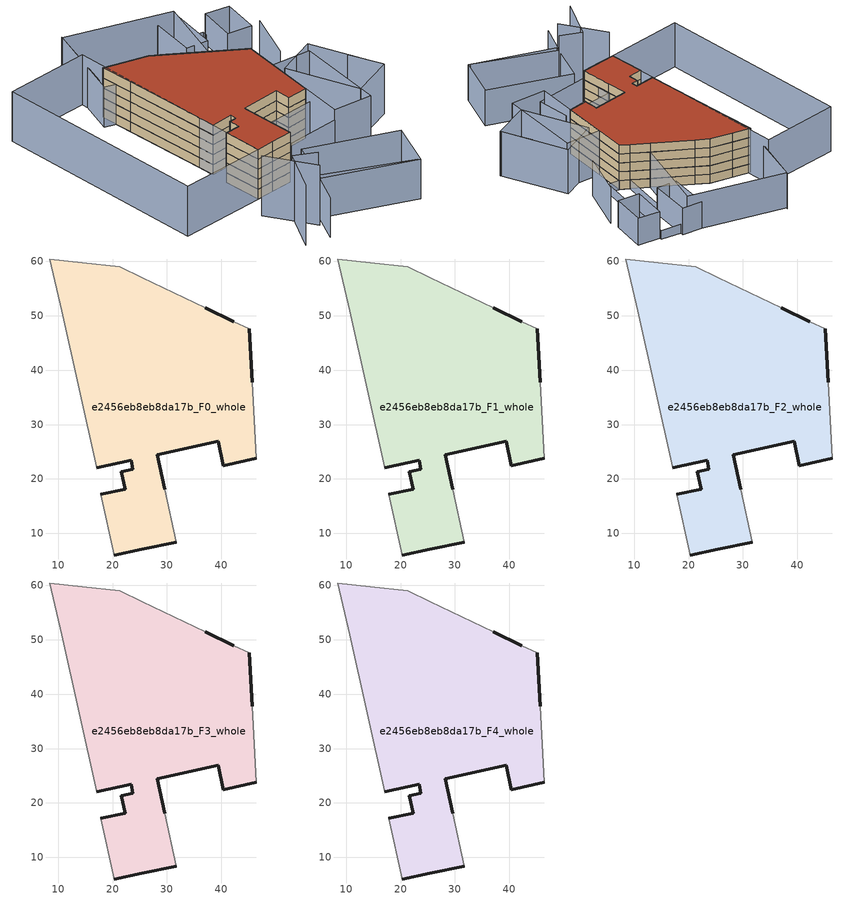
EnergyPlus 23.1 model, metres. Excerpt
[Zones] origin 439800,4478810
e2456eb8eb8da17b_F0_whole
 floor ground (EU_floor_Construction): 31.69,8.36 29.6,18.09 28.24,24.47 39.48,26.96 40.4,22.44 46.42,23.8 45.66,37.81 45.14,47.58 42.31,48.95 37.02,51.47 25.43,57.03 21.36,58.99 14.43,59.77 8.47,60.45 10.63,50.96 17.11,22.06 23.42,23.42 23.75,21.75 21.65,21.29 22.32,18.12 17.84,17.14 20.3,6 25.35,7.05 z0
 wall outside (EU_wall_Construction): 17.84,17.14 22.32,18.12 21.65,21.29 23.75,21.75 23.42,23.42 17.11,22.06 / 37.02,51.47 42.31,48.95 / 45.14,47.58 45.66,37.81 / 46.42,23.8 40.4,22.44 39.48,26.96 28.24,24.47 29.6,18.09 / 31.69,8.36 25.35,7.05 20.3,6 z0:3
 wall adiabatic (EU_wall_Construction): 17.11,22.06 10.63,50.96 8.47,60.45 14.43,59.77 21.36,58.99 25.43,57.03 37.02,51.47 / 42.31,48.95 45.14,47.58 / 45.66,37.81 46.42,23.8 / 29.6,18.09 31.69,8.36 / 20.3,6 17.84,17.14 z0:3
e2456eb8eb8da17b_F1_whole
 floor to e2456eb8eb8da17b_F0_whole (EU_floor_Construction): 31.69,8.36 29.6,18.09 28.24,24.47 39.48,26.96 40.4,22.44 46.42,23.8 45.66,37.81 45.14,47.58 42.31,48.95 37.01,51.47 25.43,57.03 21.36,58.99 14.43,59.77 8.47,60.45 10.63,50.96 17.11,22.06 23.42,23.42 23.75,21.75 21.65,21.29 22.31,18.12 17.84,17.14 20.3,6 25.35,7.05 z3
 wall outside (EU_wall_Construction): 17.84,17.14 22.32,18.12 21.65,21.29 23.75,21.75 23.42,23.42 17.11,22.06 / 37.02,51.47 42.31,48.95 / 45.14,47.58 45.66,37.81 / 46.42,23.8 40.4,22.44 39.48,26.96 28.24,24.47 29.6,18.09 / 31.69,8.36 25.35,7.05 20.3,6 z3:6
 wall adiabatic (EU_wall_Construction): 17.11,22.06 10.63,50.96 8.47,60.45 14.43,59.77 21.36,58.99 25.43,57.03 37.02,51.47 / 42.31,48.95 45.14,47.58 / 45.66,37.81 46.42,23.8 / 29.6,18.09 31.69,8.36 / 20.3,6 17.84,17.14 z3:6
e2456eb8eb8da17b_F2_whole
 floor to e2456eb8eb8da17b_F1_whole (EU_floor_Construction): 31.69,8.36 29.6,18.09 28.24,24.47 39.48,26.96 40.4,22.44 46.42,23.8 45.66,37.81 45.14,47.58 42.31,48.95 37.01,51.47 25.43,57.03 21.36,58.99 14.43,59.77 8.47,60.45 10.63,50.96 17.11,22.06 23.42,23.42 23.75,21.75 21.65,21.29 22.31,18.12 17.84,17.14 20.3,6 25.35,7.05 z6
 wall outside (EU_wall_Construction): 17.84,17.14 22.32,18.12 21.65,21.29 23.75,21.75 23.42,23.42 17.11,22.06 / 37.02,51.47 42.31,48.95 / 45.14,47.58 45.66,37.81 / 46.42,23.8 40.4,22.44 39.48,26.96 28.24,24.47 29.6,18.09 / 31.69,8.36 25.35,7.05 20.3,6 z6:9
 wall adiabatic (EU_wall_Construction): 17.11,22.06 10.63,50.96 8.47,60.45 14.43,59.77 21.36,58.99 25.43,57.03 37.02,51.47 / 42.31,48.95 45.14,47.58 / 45.66,37.81 46.42,23.8 / 29.6,18.09 31.69,8.36 / 20.3,6 17.84,17.14 z6:9
e2456eb8eb8da17b_F3_whole
 floor to e2456eb8eb8da17b_F2_whole (EU_floor_Construction): 31.69,8.36 29.6,18.09 28.24,24.47 39.48,26.96 40.4,22.44 46.42,23.8 45.66,37.81 45.14,47.58 42.31,48.95 37.01,51.47 25.43,57.03 21.36,58.99 14.43,59.77 8.47,60.45 10.63,50.96 17.11,22.06 23.42,23.42 23.75,21.75 21.65,21.29 22.31,18.12 17.84,17.14 20.3,6 25.35,7.05 z9
 wall outside (EU_wall_Construction): 17.84,17.14 22.32,18.12 21.65,21.29 23.75,21.75 23.42,23.42 17.11,22.06 / 37.02,51.47 42.31,48.95 / 45.14,47.58 45.66,37.81 / 46.42,23.8 40.4,22.44 39.48,26.96 28.24,24.47 29.6,18.09 / 31.69,8.36 25.35,7.05 20.3,6 z9:12
 wall adiabatic (EU_wall_Construction): 17.11,22.06 10.63,50.96 8.47,60.45 14.43,59.77 21.36,58.99 25.43,57.03 37.02,51.47 / 42.31,48.95 45.14,47.58 / 45.66,37.81 46.42,23.8 / 29.6,18.09 31.69,8.36 / 20.3,6 17.84,17.14 z9:12
e2456eb8eb8da17b_F4_whole
 floor to e2456eb8eb8da17b_F3_whole (EU_floor_Construction): 31.69,8.36 29.6,18.09 28.24,24.47 39.48,26.96 40.4,22.44 46.42,23.8 45.66,37.81 45.14,47.58 42.31,48.95 37.01,51.47 25.43,57.03 21.36,58.99 14.43,59.77 8.47,60.45 10.63,50.96 17.11,22.06 23.42,23.42 23.75,21.75 21.65,21.29 22.31,18.12 17.84,17.14 20.3,6 25.35,7.05 z12
 wall outside (EU_wall_Construction): 17.84,17.14 22.32,18.12 21.65,21.29 23.75,21.75 23.42,23.42 17.11,22.06 / 37.02,51.47 42.31,48.95 / 45.14,47.58 45.66,37.81 / 46.42,23.8 40.4,22.44 39.48,26.96 28.24,24.47 29.6,18.09 / 31.69,8.36 25.35,7.05 20.3,6 z12:15
 wall adiabatic (EU_wall_Construction): 17.11,22.06 10.63,50.96 8.47,60.45 14.43,59.77 21.36,58.99 25.43,57.03 37.02,51.47 / 42.31,48.95 45.14,47.58 / 45.66,37.81 46.42,23.8 / 29.6,18.09 31.69,8.36 / 20.3,6 17.84,17.14 z12:15
 roof outside (EU_roof_Construction): 42.31,48.95 45.14,47.58 45.66,37.81 46.42,23.8 40.4,22.44 39.48,26.96 28.24,24.47 29.6,18.09 31.69,8.36 25.35,7.05 20.3,6 17.84,17.14 22.32,18.12 21.65,21.29 23.75,21.75 23.42,23.42 17.11,22.06 10.63,50.96 8.47,60.45 14.43,59.77 21.36,58.99 25.43,57.03 37.02,51.47 z15
shading: 16.84,-1.1 26.73,-13 / 18.57,-19.02 23.29,-5.14 / 23.29,-5.14 29.87,-7.37 z0:18; 25.8,-19.34 28.9,-8.74 / 28.9,-8.74 54.48,-16.24 / 53.39,46.26 57.03,61.44 / 10.36,82.46 7.06,59.84 / 55.18,-16.48 28.82,-10.17 / 28.82,-10.17 32.24,4.12 / 32.24,4.12 58.6,-2.19 / 58.6,-2.19 55.18,-16.48 / 31.79,7.91 29.55,18.32 / 29.55,18.32 46.53,21.97 / 46.53,21.97 48.77,11.56 / 48.77,11.56 31.79,7.91 / 10.31,82.09 41.1,77.19 / 41.1,77.19 37.01,51.47 / 37.01,51.47 6.22,56.36 / 6.22,56.36 10.31,82.09 z0:12; 69.45,22.85 64.26,31.47 / 47.09,11.2 45.66,37.81 / 45.66,37.81 57,38.42 / 57,38.42 58.43,11.81 / 58.43,11.81 47.09,11.2 / 58.69,41.53 69.58,22.62 / 69.58,22.62 58.2,16.06 / 58.2,16.06 47.3,34.98 / 47.3,34.98 58.69,41.53 / -4.34,0.96 -17.11,63.41 / -17.11,63.41 7.54,68.45 / 7.54,68.45 20.3,6 / 20.3,6 -4.34,0.96 z0:15; 49.69,76.69 48.84,47.47 / 48.84,47.47 42.27,47.67 / 42.27,47.67 43.12,76.88 / 43.12,76.88 49.69,76.69 z0:3; 49.34,64.65 49.67,75.79 / 49.67,75.79 56.86,75.58 / 56.86,75.58 56.53,64.44 / 56.53,64.44 49.34,64.65 / 43.17,77.96 43.29,64.68 / 43.29,64.68 36.76,64.62 / 36.76,64.62 36.63,77.9 / 36.63,77.9 43.17,77.96 z0:9
[Building]
EU S2 Campaign: North Axis=0; Terrain=City; Solar Distribution=FullExterior
[Site:Location]
Madrid: Latitude=40.5; Longitude=-3.5; Time Zone=1; Elevation=609
[SizingPeriod:WeatherFileDays]
AnnualSizingPeriod: Begin Month=1; Begin Day of Month=1; End Month=12; End Day of Month=31; Day of Week for Start Day=Monday; Use Weather File Daylight Saving Period=No; Use Weather File Rain and Snow Indicators=No
[MATERIAL]
EU_InternalMass_Material: Roughness=MediumRough; Thickness=0.1; Conductivity=1; Density=1800; Specific Heat=900; Thermal Absorptance=0.9; Solar Absorptance=0.7; Visible Absorptance=0.7
[MATERIAL:NOMASS] Roughness=MediumRough; Thermal Absorptance=0.9; Solar Absorptance=0.7; Visible Absorptance=0.7
Name | Thermal Resistance
EU_wall_NoMass | 0.419739
EU_roof_NoMass | 0.352165
EU_floor_NoMass | 0.608284
[CONSTRUCTION]
EU_wall_Construction: EU_wall_NoMass
EU_roof_Construction: EU_roof_NoMass
EU_floor_Construction: EU_floor_NoMass
EU_InternalMass_Construction: EU_InternalMass_Material
[ZONE] Type=1; Multiplier=1; Ceiling Height=autocalculate; Volume=3542.61; Floor Area=autocalculate; Part of Total Floor Area=Yes
e2456eb8eb8da17b_F0_whole; e2456eb8eb8da17b_F1_whole; e2456eb8eb8da17b_F2_whole; e2456eb8eb8da17b_F3_whole; e2456eb8eb8da17b_F4_whole
[INTERNALMASS] Construction=EU_InternalMass_Construction; Surface Area=1180.85
Name | Zone or ZoneList
e2456eb8eb8da17b_F0_whole_EU_InternalMass | e2456eb8eb8da17b_F0_whole
e2456eb8eb8da17b_F1_whole_EU_InternalMass | e2456eb8eb8da17b_F1_whole
e2456eb8eb8da17b_F2_whole_EU_InternalMass | e2456eb8eb8da17b_F2_whole
e2456eb8eb8da17b_F3_whole_EU_InternalMass | e2456eb8eb8da17b_F3_whole
e2456eb8eb8da17b_F4_whole_EU_InternalMass | e2456eb8eb8da17b_F4_whole
[OTHEREQUIPMENT] Fuel Type=Electricity; Design Level Calculation Method=Watts/Area; Power per Zone Floor Area=1; Fraction Latent=0; Fraction Radiant=0; Fraction Lost=0; Carbon Dioxide Generation Rate=0; EndUse Subcategory=EU_Step8_InternalGains
Name | Zone or ZoneList or Space or SpaceList | Schedule
EU_Step8_InternalGain_e2456eb8eb8da17b_F0_whole_f000 | e2456eb8eb8da17b_F0_whole | EU_Step8_GainSchedule_e2456eb8eb8da17b_F0_whole_f000
EU_Step8_InternalGain_e2456eb8eb8da17b_F1_whole_f000 | e2456eb8eb8da17b_F1_whole | EU_Step8_GainSchedule_e2456eb8eb8da17b_F1_whole_f000
EU_Step8_InternalGain_e2456eb8eb8da17b_F2_whole_f000 | e2456eb8eb8da17b_F2_whole | EU_Step8_GainSchedule_e2456eb8eb8da17b_F2_whole_f000
EU_Step8_InternalGain_e2456eb8eb8da17b_F3_whole_f000 | e2456eb8eb8da17b_F3_whole | EU_Step8_GainSchedule_e2456eb8eb8da17b_F3_whole_f000
EU_Step8_InternalGain_e2456eb8eb8da17b_F4_whole_f000 | e2456eb8eb8da17b_F4_whole | EU_Step8_GainSchedule_e2456eb8eb8da17b_F4_whole_f000
[ZONEVENTILATION:DESIGNFLOWRATE] Schedule=EU_AlwaysOn; Design Flow Rate Calculation Method=AirChanges/Hour; Air Changes per Hour=0.703302; Ventilation Type=Natural; Fan Pressure Rise=0; Fan Total Efficiency=1; Constant Term Coefficient=1; Temperature Term Coefficient=0; Velocity Term Coefficient=0; Velocity Squared Term Coefficient=0; Minimum Indoor Temperature=-100; Maximum Indoor Temperature=100; Delta Temperature=-100; Minimum Outdoor Temperature=-100; Maximum Outdoor Temperature=100; Maximum Wind Speed=40
Name | Zone or ZoneList or Space or SpaceList
EU_ConstantAir_e2456eb8eb8da17b_F0_whole | e2456eb8eb8da17b_F0_whole
EU_ConstantAir_e2456eb8eb8da17b_F1_whole | e2456eb8eb8da17b_F1_whole
EU_ConstantAir_e2456eb8eb8da17b_F2_whole | e2456eb8eb8da17b_F2_whole
EU_ConstantAir_e2456eb8eb8da17b_F3_whole | e2456eb8eb8da17b_F3_whole
EU_ConstantAir_e2456eb8eb8da17b_F4_whole | e2456eb8eb8da17b_F4_whole
[HVACTEMPLATE:THERMOSTAT] Constant Heating Setpoint=20; Constant Cooling Setpoint=50
EU_HeatOnly_e2456eb8eb8da17b_F0_whole; EU_HeatOnly_e2456eb8eb8da17b_F1_whole; EU_HeatOnly_e2456eb8eb8da17b_F2_whole; EU_HeatOnly_e2456eb8eb8da17b_F3_whole; EU_HeatOnly_e2456eb8eb8da17b_F4_whole
[HVACTEMPLATE:ZONE:IDEALLOADSAIRSYSTEM] System Availability Schedule=EU_AlwaysOn; Maximum Heating Supply Air Temperature=50; Minimum Cooling Supply Air Temperature=13; Maximum Heating Supply Air Humidity Ratio=0.0156; Minimum Cooling Supply Air Humidity Ratio=0.0077; Heating Limit=NoLimit; Cooling Limit=NoLimit; Heating Availability Schedule=EU_AlwaysOn; Cooling Availability Schedule=EU_CoolingOff; Dehumidification Control Type=ConstantSensibleHeatRatio; Cooling Sensible Heat Ratio=0.7; Dehumidification Setpoint=60; Humidification Control Type=None; Humidification Setpoint=30; Outdoor Air Method=None; Outdoor Air Flow Rate per Person=0.00944; Outdoor Air Flow Rate per Zone Floor Area=0; Outdoor Air Flow Rate per Zone=0; Demand Controlled Ventilation Type=None; Outdoor Air Economizer Type=NoEconomizer; Heat Recovery Type=None; Sensible Heat Recovery Effectiveness=0.7; Latent Heat Recovery Effectiveness=0.65
Name | Template Thermostat
e2456eb8eb8da17b_F0_whole | EU_HeatOnly_e2456eb8eb8da17b_F0_whole
e2456eb8eb8da17b_F1_whole | EU_HeatOnly_e2456eb8eb8da17b_F1_whole
e2456eb8eb8da17b_F2_whole | EU_HeatOnly_e2456eb8eb8da17b_F2_whole
e2456eb8eb8da17b_F3_whole | EU_HeatOnly_e2456eb8eb8da17b_F3_whole
e2456eb8eb8da17b_F4_whole | EU_HeatOnly_e2456eb8eb8da17b_F4_whole
[SIZING:ZONE] Zone Cooling Design Supply Air Temperature Input Method=SupplyAirTemperature; Zone Cooling Design Supply Air Temperature=13; Zone Heating Design Supply Air Temperature Input Method=SupplyAirTemperature; Zone Heating Design Supply Air Temperature=50; Zone Cooling Design Supply Air Humidity Ratio=0.008; Zone Heating Design Supply Air Humidity Ratio=0.008; Cooling Design Air Flow Method=DesignDay; Cooling Design Air Flow Rate=0; Cooling Minimum Air Flow per Zone Floor Area=0.000762; Cooling Minimum Air Flow=0; Cooling Minimum Air Flow Fraction=0.2; Heating Design Air Flow Method=DesignDay; Heating Design Air Flow Rate=0; Heating Maximum Air Flow per Zone Floor Area=0.002032; Heating Maximum Air Flow=0.141576; Heating Maximum Air Flow Fraction=0.3; Account for Dedicated Outdoor Air System=No; Dedicated Outdoor Air System Control Strategy=NeutralSupplyAir; Dedicated Outdoor Air Low Setpoint Temperature for Design=autosize; Dedicated Outdoor Air High Setpoint Temperature for Design=autosize; Zone Load Sizing Method=Sensible Load Only No Latent Load; Zone Latent Cooling Design Supply Air Humidity Ratio Input Method=HumidityRatioDifference; Zone Cooling Design Supply Air Humidity Ratio Difference=0.005; Zone Latent Heating Design Supply Air Humidity Ratio Input Method=HumidityRatioDifference; Zone Humidification Design Supply Air Humidity Ratio Difference=0.005
e2456eb8eb8da17b_F0_whole; e2456eb8eb8da17b_F1_whole; e2456eb8eb8da17b_F2_whole; e2456eb8eb8da17b_F3_whole; e2456eb8eb8da17b_F4_whole
[SCHEDULE:CONSTANT]
Name | Hourly Value
EU_AlwaysOn | 1
EU_CoolingOff | 0
[SCHEDULE:FILE] Column Number=1; Rows to Skip at Top=0; Number of Hours of Data=8760; Column Separator=Comma; Interpolate to Timestep=No; Minutes per Item=60; Adjust Schedule for Daylight Savings=Yes
Name | File
EU_Step8_GainSchedule_e2456eb8eb8da17b_F0_whole_f000 | ../../schedules/e2456eb8eb8da17b/e2456eb8eb8da17b_F0_whole_f000_gain.csv
EU_Step8_GainSchedule_e2456eb8eb8da17b_F1_whole_f000 | ../../schedules/e2456eb8eb8da17b/e2456eb8eb8da17b_F1_whole_f000_gain.csv
EU_Step8_GainSchedule_e2456eb8eb8da17b_F2_whole_f000 | ../../schedules/e2456eb8eb8da17b/e2456eb8eb8da17b_F2_whole_f000_gain.csv
EU_Step8_GainSchedule_e2456eb8eb8da17b_F3_whole_f000 | ../../schedules/e2456eb8eb8da17b/e2456eb8eb8da17b_F3_whole_f000_gain.csv
EU_Step8_GainSchedule_e2456eb8eb8da17b_F4_whole_f000 | ../../schedules/e2456eb8eb8da17b/e2456eb8eb8da17b_F4_whole_f000_gain.csv
